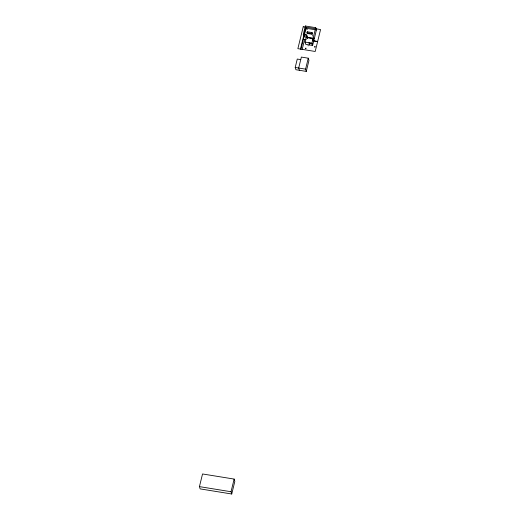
<?xml version="1.0" encoding="UTF-8"?>
<svg xmlns="http://www.w3.org/2000/svg" width="520" height="520" viewBox="0 0 520 520"><rect width="100%" height="100%" fill="white"/><g stroke="black" fill="none" stroke-linecap="round" stroke-linejoin="round"><path stroke-width="0.78" d="M305.422 48.308L305.584 48.757M295.211 67.47L297.264 59.052L300.749 59.618L301.366 57.077L308.262 58.195L308.958 60.45L306.286 71.403L295.913 69.725L295.211 67.47L305.584 69.147L306.286 71.403M314.36 38.35L303.986 36.673L303.284 34.411L305.344 26L315.718 27.677L316.413 29.939L305.572 28.184M300.463 49.082L305.819 27.157M300.937 49.16L306.046 28.262L305.344 26M302.192 49.361L304.616 39.422L306.15 39.669L303.361 39.234M307.034 32.754L307.268 31.791L312.13 32.578L312.124 34.294L307.268 33.508L307.034 32.754L311.889 33.54L312.124 34.294M300.749 59.618L298.695 68.029L299.39 70.291M316.667 28.912L312.624 45.448L305.728 44.337L305.032 42.075L306.767 34.977L303.284 34.411M307.268 33.508L307.268 31.791M307.463 37.232L307.151 38.519L307.469 37.239L306.767 34.977M199.44 486.629L202.534 473.967L234.13 479.076L234.832 481.338L231.738 494L200.142 488.891L199.44 486.629L231.036 491.738L231.738 494M311.889 33.54L312.13 32.578M305.584 69.147L308.262 58.195M312.624 45.448L311.922 43.193L315.718 27.677M231.036 491.738L234.13 479.076M305.422 48.295L306.007 48.12L306.014 48.73M308.094 45.487L308.106 45.897M315.231 46.995L314.782 47.08M312.656 35.451L312.656 36.062M306.144 37.518L313.034 38.63L313.736 40.892M310.057 38.402L312.839 38.857L313.456 40.846M313.04 40.781L317.636 41.529L313.736 40.918M305.032 42.075L311.922 43.193M306.82 29.79L307.268 29.276M315.178 46.43L314.626 46.54L314.717 47.041M312.344 45.402L311.727 43.414L308.945 42.965L309.556 44.954M306.807 37.128L306.189 35.145L304.128 34.814L304.746 36.797M303.231 26.741L297.875 48.666L315.204 51.467L320.561 29.543L303.231 26.741"/></g></svg>
